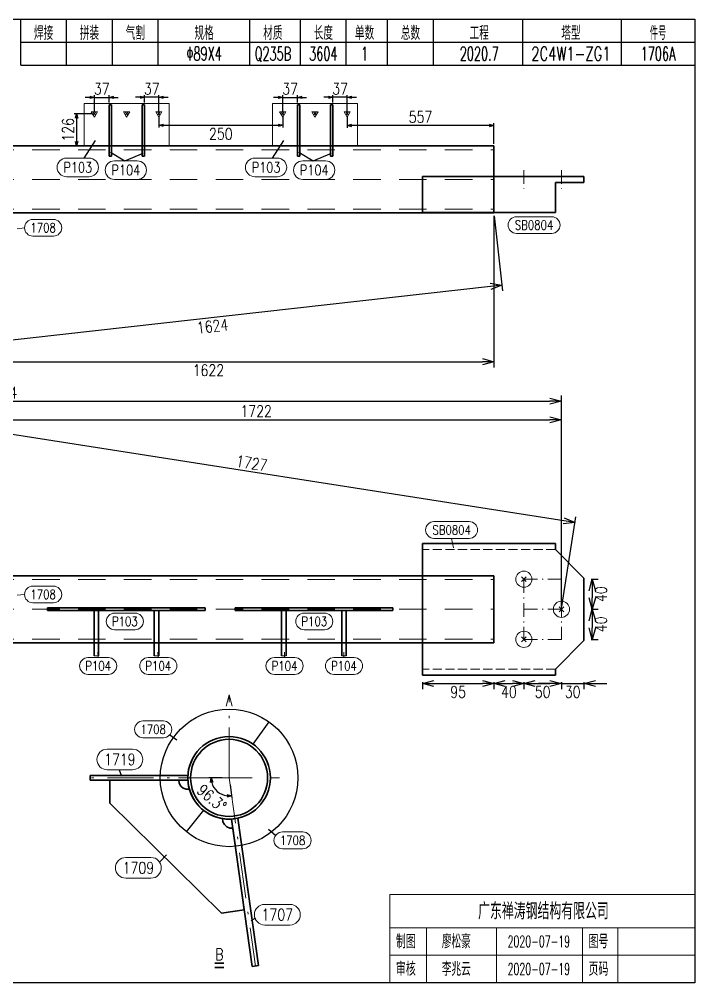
# Model space of a CAD drawing. Extents: x 154981 to 165753, y -86801 to -82885.
# Drawn here: x 158441.8 to 158589.1, y -83946.7 to -83736.7 of the extents above; entities that cross this region are included whole.
import ezdxf
from ezdxf.enums import TextEntityAlignment as Align

# ---------------------------------------------------------------- set-up
doc = ezdxf.new("R2010")
doc.units = 0
doc.header["$MEASUREMENT"] = 0
for name, pattern in [('一点画线', [5.2, 3, -1, 0.2, -1]), ('虚线', [2.75, 2, -0.75]), ('长一点画线', [16.5, 10, -3, 0.5, -3]), ('长虚线', [10, 6, -4])]:
    doc.linetypes.add(name, pattern=pattern)
doc.layers.get('0').update_dxf_attribs({"linetype": 'CONTINUOUS', "lineweight": 25})
doc.layers.get('Defpoints').update_dxf_attribs({"linetype": 'CONTINUOUS'})
for name, color, linetype, lineweight in [('1', 7, 'CONTINUOUS', 25), ('4', 7, 'CONTINUOUS', 25), ('5', 7, 'CONTINUOUS', 25)]:
    doc.layers.add(name, color=color, linetype=linetype, lineweight=lineweight)
doc.styles.add('DimFont', font='simplex.shx', dxfattribs={"width": 0.8, "bigfont": 'gbhzfs.shx'})
doc.styles.get("Standard").update_dxf_attribs({"font": 'simplex.shx', "width": 0.7, "height": 3, "bigfont": 'gbhzfs.shx'})
doc.dimstyles.new('DHDxfDimStyleOpen30', dxfattribs={"dimtxt": 2.5, "dimasz": 2.5, "dimexe": 1.25, "dimexo": 0.625, "dimtad": 2, "dimtxsty": 'DimFont', "dimblk": 'OPEN30', "dimblk1": 'OPEN30', "dimblk2": 'OPEN30', "dimcen": 2.5, "dimadec": 0, "dimazin": 0, "dimtfac": 1, "dimtmove": 0, "dimatfit": 3, "dimfxl": 0, "dimarcsym": 0})

# ---------------------------------------------------------------- blocks, each defined once
blk = doc.blocks.new('_OPEN30')
at = {"color": 0, "linetype": 'ByBlock', "lineweight": -2}
for p, q in [((-1, 0.268), (0, 0)), ((0, 0), (-1, -0.268)), ((0, 0), (-1, 0))]:
    blk.add_line(p, q, dxfattribs=at)
blk = doc.blocks.new('*D373')
at = {"layer": '5', "color": 3, "linetype": 'Continuous', "lineweight": -2}
for p, q in [((158545.3, -83779.49), (158545.3, -83812.55)), ((158428.55, -83792.6), (158428.55, -83812.55)), ((158431.05, -83811.3), (158542.8, -83811.3))]:
    blk.add_line(p, q, dxfattribs=at)
at = {"layer": 'Defpoints', "color": 0, "linetype": 'Continuous'}
for p in [(158545.3, -83778.87), (158428.55, -83791.97), (158545.3, -83811.3)]:
    blk.add_point(p, dxfattribs=at)
at = {"layer": '5', "color": 3, "linetype": 'Continuous', "lineweight": -2, "xscale": 2.5, "yscale": 2.5, "zscale": 2.5, "rotation": 180}
blk.add_blockref('_OPEN30', (158428.55, -83811.3), dxfattribs=at)
at = {"layer": '5', "color": 3, "linetype": 'Continuous', "lineweight": -2, "xscale": 2.5, "yscale": 2.5, "zscale": 2.5}
blk.add_blockref('_OPEN30', (158545.3, -83811.3), dxfattribs=at)
at = {"layer": '5', "color": 6, "linetype": 'Continuous', "lineweight": 18, "insert": (158483.06, -83813.17), "char_height": 2.5, "attachment_point": 5, "line_spacing_factor": 0.6, "style": 'DimFont'}
blk.add_mtext('1622', dxfattribs=at)
blk = doc.blocks.new('*D376')
at = {"layer": '5', "color": 3, "linetype": 'Continuous', "lineweight": -2}
for p, q in [((158319.9, -83864.64), (158319.9, -83818.66)), ((158560.05, -83864.64), (158560.05, -83818.66)), ((158322.4, -83819.91), (158557.55, -83819.91))]:
    blk.add_line(p, q, dxfattribs=at)
at = {"layer": 'Defpoints', "color": 0, "linetype": 'Continuous'}
for p in [(158560.05, -83819.91), (158319.9, -83865.27), (158560.05, -83865.27)]:
    blk.add_point(p, dxfattribs=at)
at = {"layer": '5', "color": 3, "linetype": 'Continuous', "lineweight": -2, "xscale": 2.5, "yscale": 2.5, "zscale": 2.5, "rotation": 180}
blk.add_blockref('_OPEN30', (158319.9, -83819.91), dxfattribs=at)
at = {"layer": '5', "color": 3, "linetype": 'Continuous', "lineweight": -2, "xscale": 2.5, "yscale": 2.5, "zscale": 2.5}
blk.add_blockref('_OPEN30', (158560.05, -83819.91), dxfattribs=at)
at = {"layer": '5', "color": 6, "linetype": 'Continuous', "lineweight": 18, "insert": (158437.97, -83818.04), "char_height": 2.5, "attachment_point": 5, "line_spacing_factor": 0.6, "style": 'DimFont'}
blk.add_mtext('3784', dxfattribs=at)
blk = doc.blocks.new('*D379')
at = {"layer": '5', "color": 3, "linetype": 'Continuous', "lineweight": -2}
for p, q in [((158545.37, -83779.49), (158547.21, -83795.85)), ((158428.61, -83792.59), (158430.45, -83808.95)), ((158544.58, -83794.89), (158432.8, -83807.43))]:
    blk.add_line(p, q, dxfattribs=at)
at = {"layer": 'Defpoints', "color": 0, "linetype": 'Continuous'}
for p in [(158545.3, -83778.87), (158428.55, -83791.97), (158430.31, -83807.71)]:
    blk.add_point(p, dxfattribs=at)
at = {"layer": '5', "color": 3, "linetype": 'Continuous', "lineweight": -2, "xscale": 2.5, "yscale": 2.5, "zscale": 2.5}
for p, rotation in [((158547.07, -83794.61), 6.402199934181025), ((158430.31, -83807.71), 186.4021999341811)]:
    blk.add_blockref('_OPEN30', p, dxfattribs=dict(at, rotation=rotation))
at = {"layer": '5', "color": 6, "linetype": 'Continuous', "lineweight": 18, "insert": (158483.96, -83803.58), "char_height": 2.5, "attachment_point": 5, "rotation": 6.4022, "line_spacing_factor": 0.6, "style": 'DimFont'}
blk.add_mtext('1624', dxfattribs=at)
blk = doc.blocks.new('*D383')
at = {"layer": '5', "color": 3, "linetype": 'Continuous', "lineweight": -2}
for p, q in [((158426.89, -83843.79), (158426.89, -83822.71)), ((158560.05, -83864.64), (158560.05, -83822.71)), ((158429.39, -83823.96), (158557.55, -83823.96))]:
    blk.add_line(p, q, dxfattribs=at)
at = {"layer": 'Defpoints', "color": 0, "linetype": 'Continuous'}
for p in [(158560.05, -83823.96), (158426.89, -83844.42), (158560.05, -83865.27)]:
    blk.add_point(p, dxfattribs=at)
at = {"layer": '5', "color": 3, "linetype": 'Continuous', "lineweight": -2, "xscale": 2.5, "yscale": 2.5, "zscale": 2.5, "rotation": 180}
blk.add_blockref('_OPEN30', (158426.89, -83823.96), dxfattribs=at)
at = {"layer": '5', "color": 3, "linetype": 'Continuous', "lineweight": -2, "xscale": 2.5, "yscale": 2.5, "zscale": 2.5}
blk.add_blockref('_OPEN30', (158560.05, -83823.96), dxfattribs=at)
at = {"layer": '5', "color": 6, "linetype": 'Continuous', "lineweight": 18, "insert": (158493.47, -83822.08), "char_height": 2.5, "attachment_point": 5, "line_spacing_factor": 0.6, "style": 'DimFont'}
blk.add_mtext('1722', dxfattribs=at)
blk = doc.blocks.new('*D388')
at = {"layer": '5', "color": 3, "linetype": 'Continuous', "lineweight": -2}
for p, q in [((158426.99, -83843.8), (158430.04, -83824.28)), ((158560.54, -83845.98), (158432.32, -83825.9)), ((158560.14, -83864.65), (158563.2, -83845.13))]:
    blk.add_line(p, q, dxfattribs=at)
at = {"layer": 'Defpoints', "color": 0, "linetype": 'Continuous'}
for p in [(158429.85, -83825.52), (158426.89, -83844.42), (158560.05, -83865.27)]:
    blk.add_point(p, dxfattribs=at)
at = {"layer": '5', "color": 3, "linetype": 'Continuous', "lineweight": -2, "xscale": 2.5, "yscale": 2.5, "zscale": 2.5}
for p, rotation in [((158429.85, -83825.52), 171.1003112981904), ((158563.01, -83846.37), 351.1003112981903)]:
    blk.add_blockref('_OPEN30', p, dxfattribs=dict(at, rotation=rotation))
at = {"layer": '5', "color": 6, "linetype": 'Continuous', "lineweight": 18, "insert": (158492.5, -83833.43), "char_height": 2.5, "attachment_point": 5, "rotation": 351.1003, "line_spacing_factor": 0.6, "style": 'DimFont'}
blk.add_mtext('1727', dxfattribs=at)
blk = doc.blocks.new('板孔21.5')
at = {"layer": '5', "color": 7, "linetype": 'Continuous', "lineweight": 13}
for p, q in [((-0.3, -0.3), (0.3, 0.3)), ((0.3, -0.3), (-0.3, 0.3))]:
    blk.add_line(p, q, dxfattribs=at)
blk.add_circle((0, 0), 1, dxfattribs=at)
blk = doc.blocks.new('*D390')
at = {"layer": '5', "color": 3, "linetype": 'Continuous', "lineweight": -2}
for p, q in [((158566.5, -83865.27), (158568.03, -83865.27)), ((158566.78, -83867.77), (158566.78, -83869.32)), ((158566.5, -83871.82), (158568.03, -83871.82))]:
    blk.add_line(p, q, dxfattribs=at)
at = {"layer": 'Defpoints', "color": 0, "linetype": 'Continuous'}
for p in [(158565.87, -83865.27), (158565.87, -83871.82), (158566.78, -83871.82)]:
    blk.add_point(p, dxfattribs=at)
at = {"layer": '5', "color": 3, "linetype": 'Continuous', "lineweight": -2, "xscale": 2.5, "yscale": 2.5, "zscale": 2.5}
for p, rotation in [((158566.78, -83865.27), 90), ((158566.78, -83871.82), 270)]:
    blk.add_blockref('_OPEN30', p, dxfattribs=dict(at, rotation=rotation))
at = {"layer": '5', "color": 6, "linetype": 'Continuous', "lineweight": 18, "insert": (158568.66, -83868.55), "char_height": 2.5, "attachment_point": 5, "rotation": 90, "line_spacing_factor": 0.6, "style": 'DimFont'}
blk.add_mtext('40', dxfattribs=at)
blk = doc.blocks.new('*D391')
at = {"layer": '5', "color": 3, "linetype": 'Continuous', "lineweight": -2}
for p, q in [((158566.5, -83858.72), (158568.03, -83858.72)), ((158566.78, -83861.22), (158566.78, -83862.77)), ((158566.5, -83865.27), (158568.03, -83865.27))]:
    blk.add_line(p, q, dxfattribs=at)
at = {"layer": 'Defpoints', "color": 0, "linetype": 'Continuous'}
for p in [(158565.87, -83858.72), (158565.87, -83865.27), (158566.78, -83865.27)]:
    blk.add_point(p, dxfattribs=at)
at = {"layer": '5', "color": 3, "linetype": 'Continuous', "lineweight": -2, "xscale": 2.5, "yscale": 2.5, "zscale": 2.5}
for p, rotation in [((158566.78, -83858.72), 90), ((158566.78, -83865.27), 270)]:
    blk.add_blockref('_OPEN30', p, dxfattribs=dict(at, rotation=rotation))
at = {"layer": '5', "color": 6, "linetype": 'Continuous', "lineweight": 18, "insert": (158568.66, -83861.99), "char_height": 2.5, "attachment_point": 5, "rotation": 90, "line_spacing_factor": 0.6, "style": 'DimFont'}
blk.add_mtext('40', dxfattribs=at)
blk = doc.blocks.new('*D392')
at = {"layer": '5', "color": 3, "linetype": 'Continuous', "lineweight": -2}
for p, q in [((158557.55, -83881.43), (158555.05, -83881.43)), ((158560.05, -83881.14), (158560.05, -83882.68)), ((158560.05, -83881.43), (158564.96, -83881.43)), ((158564.96, -83881.14), (158564.96, -83882.68)), ((158567.46, -83881.43), (158569.96, -83881.43))]:
    blk.add_line(p, q, dxfattribs=at)
at = {"layer": 'Defpoints', "color": 0, "linetype": 'Continuous'}
for p in [(158560.05, -83880.51), (158564.96, -83880.51), (158564.96, -83881.43)]:
    blk.add_point(p, dxfattribs=at)
at = {"layer": '5', "color": 3, "linetype": 'Continuous', "lineweight": -2, "xscale": 2.5, "yscale": 2.5, "zscale": 2.5}
blk.add_blockref('_OPEN30', (158560.05, -83881.43), dxfattribs=at)
at = {"layer": '5', "color": 3, "linetype": 'Continuous', "lineweight": -2, "xscale": 2.5, "yscale": 2.5, "zscale": 2.5, "rotation": 180}
blk.add_blockref('_OPEN30', (158564.96, -83881.43), dxfattribs=at)
at = {"layer": '5', "color": 6, "linetype": 'Continuous', "lineweight": 18, "insert": (158562.5, -83883.3), "char_height": 2.5, "attachment_point": 5, "line_spacing_factor": 0.6, "style": 'DimFont'}
blk.add_mtext('30', dxfattribs=at)
blk = doc.blocks.new('*D393')
at = {"layer": '5', "color": 3, "linetype": 'Continuous', "lineweight": -2}
for p, q in [((158551.85, -83881.14), (158551.85, -83882.68)), ((158554.35, -83881.43), (158557.55, -83881.43)), ((158560.05, -83881.14), (158560.05, -83882.68))]:
    blk.add_line(p, q, dxfattribs=at)
at = {"layer": 'Defpoints', "color": 0, "linetype": 'Continuous'}
for p in [(158551.85, -83880.51), (158560.05, -83880.51), (158560.05, -83881.43)]:
    blk.add_point(p, dxfattribs=at)
at = {"layer": '5', "color": 3, "linetype": 'Continuous', "lineweight": -2, "xscale": 2.5, "yscale": 2.5, "zscale": 2.5, "rotation": 180}
blk.add_blockref('_OPEN30', (158551.85, -83881.43), dxfattribs=at)
at = {"layer": '5', "color": 3, "linetype": 'Continuous', "lineweight": -2, "xscale": 2.5, "yscale": 2.5, "zscale": 2.5}
blk.add_blockref('_OPEN30', (158560.05, -83881.43), dxfattribs=at)
at = {"layer": '5', "color": 6, "linetype": 'Continuous', "lineweight": 18, "insert": (158555.95, -83883.3), "char_height": 2.5, "attachment_point": 5, "line_spacing_factor": 0.6, "style": 'DimFont'}
blk.add_mtext('50', dxfattribs=at)
blk = doc.blocks.new('*D394')
at = {"layer": '5', "color": 3, "linetype": 'Continuous', "lineweight": -2}
for p, q in [((158545.3, -83881.14), (158545.3, -83882.68)), ((158547.8, -83881.43), (158549.35, -83881.43)), ((158551.85, -83881.14), (158551.85, -83882.68))]:
    blk.add_line(p, q, dxfattribs=at)
at = {"layer": 'Defpoints', "color": 0, "linetype": 'Continuous'}
for p in [(158545.3, -83880.51), (158551.85, -83880.51), (158551.85, -83881.43)]:
    blk.add_point(p, dxfattribs=at)
at = {"layer": '5', "color": 3, "linetype": 'Continuous', "lineweight": -2, "xscale": 2.5, "yscale": 2.5, "zscale": 2.5, "rotation": 180}
blk.add_blockref('_OPEN30', (158545.3, -83881.43), dxfattribs=at)
at = {"layer": '5', "color": 3, "linetype": 'Continuous', "lineweight": -2, "xscale": 2.5, "yscale": 2.5, "zscale": 2.5}
blk.add_blockref('_OPEN30', (158551.85, -83881.43), dxfattribs=at)
at = {"layer": '5', "color": 6, "linetype": 'Continuous', "lineweight": 18, "insert": (158548.58, -83883.3), "char_height": 2.5, "attachment_point": 5, "line_spacing_factor": 0.6, "style": 'DimFont'}
blk.add_mtext('40', dxfattribs=at)
blk = doc.blocks.new('*D395')
at = {"layer": '5', "color": 3, "linetype": 'Continuous', "lineweight": -2}
for p, q in [((158529.74, -83881.14), (158529.74, -83882.68)), ((158532.24, -83881.43), (158542.8, -83881.43)), ((158545.3, -83881.14), (158545.3, -83882.68))]:
    blk.add_line(p, q, dxfattribs=at)
at = {"layer": 'Defpoints', "color": 0, "linetype": 'Continuous'}
for p in [(158529.74, -83880.51), (158545.3, -83880.51), (158545.3, -83881.43)]:
    blk.add_point(p, dxfattribs=at)
at = {"layer": '5', "color": 3, "linetype": 'Continuous', "lineweight": -2, "xscale": 2.5, "yscale": 2.5, "zscale": 2.5, "rotation": 180}
blk.add_blockref('_OPEN30', (158529.74, -83881.43), dxfattribs=at)
at = {"layer": '5', "color": 3, "linetype": 'Continuous', "lineweight": -2, "xscale": 2.5, "yscale": 2.5, "zscale": 2.5}
blk.add_blockref('_OPEN30', (158545.3, -83881.43), dxfattribs=at)
at = {"layer": '5', "color": 6, "linetype": 'Continuous', "lineweight": 18, "insert": (158537.52, -83883.3), "char_height": 2.5, "attachment_point": 5, "line_spacing_factor": 0.6, "style": 'DimFont'}
blk.add_mtext('95', dxfattribs=at)
blk = doc.blocks.new('*D701')
at = {"layer": '5', "color": 3, "linetype": 'Continuous', "lineweight": -2}
for p, q in [((158472.27, -83757.75), (158472.27, -83760.27)), ((158499.26, -83757.75), (158499.26, -83760.27)), ((158473.27, -83759.77), (158498.26, -83759.77))]:
    blk.add_line(p, q, dxfattribs=at)
at = {"layer": 'Defpoints', "color": 0, "linetype": 'Continuous'}
for p in [(158472.27, -83757.25), (158499.26, -83757.25), (158499.26, -83759.77)]:
    blk.add_point(p, dxfattribs=at)
at = {"layer": '5', "color": 3, "linetype": 'Continuous', "lineweight": -2, "rotation": 180}
blk.add_blockref('_OPEN30', (158472.27, -83759.77), dxfattribs=at)
at = {"layer": '5', "color": 3, "linetype": 'Continuous', "lineweight": -2}
blk.add_blockref('_OPEN30', (158499.26, -83759.77), dxfattribs=at)
at = {"layer": '5', "color": 6, "linetype": 'Continuous', "lineweight": 18, "insert": (158485.76, -83761.65), "char_height": 2.5, "attachment_point": 5, "style": 'DimFont'}
blk.add_mtext('250', dxfattribs=at)
blk = doc.blocks.new('板孔17.5')
at = {"layer": '5', "color": 7, "linetype": 'Continuous', "lineweight": 13}
for p, q in [((0, 1), (-0.866, -0.5)), ((-0.3, -0.3), (0.3, 0.3)), ((0.3, -0.3), (-0.3, 0.3)), ((0.866, -0.5), (0, 1)), ((-0.866, -0.5), (0.866, -0.5))]:
    blk.add_line(p, q, dxfattribs=at)
at = {"layer": '5', "color": 7, "linetype": 'Continuous', "lineweight": 0}
blk.add_circle((0, 0), 0.1, dxfattribs=at)
blk = doc.blocks.new('*D699')
at = {"layer": '5', "color": 3, "linetype": 'Continuous', "lineweight": -2}
for p, q in [((158498.26, -83753.7), (158497.26, -83753.7)), ((158499.26, -83756.75), (158499.26, -83753.2)), ((158499.26, -83753.7), (158502.48, -83753.7)), ((158502.48, -83754.83), (158502.48, -83753.2)), ((158503.48, -83753.7), (158504.48, -83753.7))]:
    blk.add_line(p, q, dxfattribs=at)
at = {"layer": 'Defpoints', "color": 0, "linetype": 'Continuous'}
for p in [(158502.48, -83753.7), (158502.48, -83755.33), (158499.26, -83757.25)]:
    blk.add_point(p, dxfattribs=at)
at = {"layer": '5', "color": 3, "linetype": 'Continuous', "lineweight": -2}
blk.add_blockref('_OPEN30', (158499.26, -83753.7), dxfattribs=at)
at = {"layer": '5', "color": 3, "linetype": 'Continuous', "lineweight": -2, "rotation": 180}
blk.add_blockref('_OPEN30', (158502.48, -83753.7), dxfattribs=at)
at = {"layer": '5', "color": 6, "linetype": 'Continuous', "lineweight": 18, "insert": (158500.87, -83751.82), "char_height": 2.5, "attachment_point": 5, "style": 'DimFont'}
blk.add_mtext('37', dxfattribs=at)
blk = doc.blocks.new('*D698')
at = {"layer": '5', "color": 3, "linetype": 'Continuous', "lineweight": -2}
for p, q in [((158509.22, -83753.68), (158508.22, -83753.68)), ((158510.22, -83754.83), (158510.22, -83753.18)), ((158513.34, -83753.68), (158510.22, -83753.68)), ((158513.34, -83756.75), (158513.34, -83753.18)), ((158514.34, -83753.68), (158515.34, -83753.68))]:
    blk.add_line(p, q, dxfattribs=at)
at = {"layer": 'Defpoints', "color": 0, "linetype": 'Continuous'}
for p in [(158510.22, -83753.68), (158510.22, -83755.33), (158513.34, -83757.25)]:
    blk.add_point(p, dxfattribs=at)
at = {"layer": '5', "color": 3, "linetype": 'Continuous', "lineweight": -2}
blk.add_blockref('_OPEN30', (158510.22, -83753.68), dxfattribs=at)
at = {"layer": '5', "color": 3, "linetype": 'Continuous', "lineweight": -2, "rotation": 180}
blk.add_blockref('_OPEN30', (158513.34, -83753.68), dxfattribs=at)
at = {"layer": '5', "color": 6, "linetype": 'Continuous', "lineweight": 18, "insert": (158511.78, -83751.81), "char_height": 2.5, "attachment_point": 5, "style": 'DimFont'}
blk.add_mtext('37', dxfattribs=at)
blk = doc.blocks.new('*D697')
at = {"layer": '5', "color": 3, "linetype": 'Continuous', "lineweight": -2}
for p, q in [((158468.15, -83753.68), (158467.15, -83753.68)), ((158469.15, -83754.83), (158469.15, -83753.18)), ((158472.27, -83753.68), (158469.15, -83753.68)), ((158472.27, -83756.75), (158472.27, -83753.18)), ((158473.27, -83753.68), (158474.27, -83753.68))]:
    blk.add_line(p, q, dxfattribs=at)
at = {"layer": 'Defpoints', "color": 0, "linetype": 'Continuous'}
for p in [(158469.15, -83753.68), (158469.15, -83755.33), (158472.27, -83757.25)]:
    blk.add_point(p, dxfattribs=at)
at = {"layer": '5', "color": 3, "linetype": 'Continuous', "lineweight": -2}
blk.add_blockref('_OPEN30', (158469.15, -83753.68), dxfattribs=at)
at = {"layer": '5', "color": 3, "linetype": 'Continuous', "lineweight": -2, "rotation": 180}
blk.add_blockref('_OPEN30', (158472.27, -83753.68), dxfattribs=at)
at = {"layer": '5', "color": 6, "linetype": 'Continuous', "lineweight": 18, "insert": (158470.71, -83751.81), "char_height": 2.5, "attachment_point": 5, "style": 'DimFont'}
blk.add_mtext('37', dxfattribs=at)
blk = doc.blocks.new('*D696')
at = {"layer": '5', "color": 3, "linetype": 'Continuous', "lineweight": -2}
for p, q in [((158457.19, -83753.7), (158456.19, -83753.7)), ((158458.19, -83756.75), (158458.19, -83753.2)), ((158458.19, -83753.7), (158461.41, -83753.7)), ((158461.41, -83754.83), (158461.41, -83753.2)), ((158462.41, -83753.7), (158463.41, -83753.7))]:
    blk.add_line(p, q, dxfattribs=at)
at = {"layer": 'Defpoints', "color": 0, "linetype": 'Continuous'}
for p in [(158461.41, -83753.7), (158461.41, -83755.33), (158458.19, -83757.25)]:
    blk.add_point(p, dxfattribs=at)
at = {"layer": '5', "color": 3, "linetype": 'Continuous', "lineweight": -2}
blk.add_blockref('_OPEN30', (158458.19, -83753.7), dxfattribs=at)
at = {"layer": '5', "color": 3, "linetype": 'Continuous', "lineweight": -2, "rotation": 180}
blk.add_blockref('_OPEN30', (158461.41, -83753.7), dxfattribs=at)
at = {"layer": '5', "color": 6, "linetype": 'Continuous', "lineweight": 18, "insert": (158459.8, -83751.82), "char_height": 2.5, "attachment_point": 5, "style": 'DimFont'}
blk.add_mtext('37', dxfattribs=at)
blk = doc.blocks.new('*D700')
at = {"layer": '5', "color": 3, "linetype": 'Continuous', "lineweight": -2}
for p, q in [((158513.34, -83757.75), (158513.34, -83760.33)), ((158544.3, -83759.83), (158514.34, -83759.83)), ((158545.3, -83763.79), (158545.3, -83759.33))]:
    blk.add_line(p, q, dxfattribs=at)
at = {"layer": 'Defpoints', "color": 0, "linetype": 'Continuous'}
for p in [(158513.34, -83757.25), (158513.34, -83759.83), (158545.3, -83764.29)]:
    blk.add_point(p, dxfattribs=at)
at = {"layer": '5', "color": 3, "linetype": 'Continuous', "lineweight": -2, "rotation": 180}
blk.add_blockref('_OPEN30', (158513.34, -83759.83), dxfattribs=at)
at = {"layer": '5', "color": 3, "linetype": 'Continuous', "lineweight": -2}
blk.add_blockref('_OPEN30', (158545.3, -83759.83), dxfattribs=at)
at = {"layer": '5', "color": 6, "linetype": 'Continuous', "lineweight": 18, "insert": (158529.32, -83757.95), "char_height": 2.5, "attachment_point": 5, "style": 'DimFont'}
blk.add_mtext('557', dxfattribs=at)
blk = doc.blocks.new('*D702')
at = {"layer": '5', "color": 3, "linetype": 'Continuous', "lineweight": -2}
for p, q in [((158457.69, -83757.25), (158453.81, -83757.25)), ((158454.31, -83758.25), (158454.31, -83763.29)), ((158455.49, -83764.29), (158453.81, -83764.29))]:
    blk.add_line(p, q, dxfattribs=at)
at = {"layer": 'Defpoints', "color": 0, "linetype": 'Continuous'}
for p in [(158458.19, -83757.25), (158454.31, -83764.29), (158455.99, -83764.29)]:
    blk.add_point(p, dxfattribs=at)
at = {"layer": '5', "color": 3, "linetype": 'Continuous', "lineweight": -2}
for p, rotation in [((158454.31, -83757.25), 90), ((158454.31, -83764.29), 270)]:
    blk.add_blockref('_OPEN30', p, dxfattribs=dict(at, rotation=rotation))
at = {"layer": '5', "color": 6, "linetype": 'Continuous', "lineweight": 18, "insert": (158452.43, -83760.77), "char_height": 2.5, "attachment_point": 5, "rotation": 90, "style": 'DimFont'}
blk.add_mtext('126', dxfattribs=at)
blk = doc.blocks.new('*D703')
at = {"layer": '5', "color": 3, "linetype": 'Continuous', "lineweight": -2}
for p, q in [((158486.07, -83902.01), (158483.13, -83902.01)), ((158487.77, -83903.5), (158488.18, -83906.4))]:
    blk.add_line(p, q, dxfattribs=at)
blk.add_arc((158487.57, -83902.01), 3.93, 194.6125, 263.3571, dxfattribs=at)
at = {"layer": 'Defpoints', "color": 0, "linetype": 'Continuous'}
for p in [(158486.57, -83902.01), (158487.57, -83902.01), (158487.7, -83903), (158484.26, -83904.13)]:
    blk.add_point(p, dxfattribs=at)
at = {"layer": '5', "color": 3, "linetype": 'Continuous', "lineweight": -2}
for p, rotation in [((158483.63, -83902.01), 97.30625291090986), ((158488.11, -83905.91), 0.6633574825500689)]:
    blk.add_blockref('_OPEN30', p, dxfattribs=dict(at, rotation=rotation))
at = {"layer": '5', "color": 6, "linetype": 'Continuous', "lineweight": 18, "insert": (158483.79, -83906.42), "char_height": 2.5, "attachment_point": 5, "rotation": 319.4448, "style": 'DimFont'}
blk.add_mtext('96.3%%d', dxfattribs=at)
blk = doc.blocks.new('CTDHK')
at = {"color": 0, "linetype": 'Continuous'}
for p, q in [((0, 210), (297, 210)), ((297, 210), (297, 0)), ((297, 0), (0, 0))]:
    blk.add_line(p, q, dxfattribs=at)

msp = doc.modelspace()

# ---------------------------------------------------------------- linework, layer by layer
at = {"color": 3, "linetype": 'Continuous'}
for p, q in [((158458.3934, -83763.06703), (158455.88168, -83766.94152)), ((158499.46494, -83763.06703), (158496.95323, -83766.94152)), ((158461.73558, -83765.65435), (158464.83978, -83767.52012)), ((158464.83978, -83767.52012), (158468.83404, -83765.8279)), ((158502.80712, -83765.65435), (158505.91132, -83767.52012)), ((158505.91132, -83767.52012), (158509.90558, -83765.8279)), ((158492.80431, -83894.69457), (158496.29637, -83889.81548)), ((158474.63236, -83892.62299), (158476.13999, -83893.7269)), ((158463.60289, -83900.27189), (158464.11562, -83901.61701)), ((158481.96743, -83909.05973), (158478.23491, -83913.75742)), ((158496.13301, -83913.17267), (158497.72443, -83914.54823))]:
    msp.add_line(p, q, dxfattribs=at)
msp.add_circle((158487.56621, -83902.01319), 15, dxfattribs=at)
at = {"layer": '1', "color": 7, "linetype": 'Continuous', "lineweight": 18}
for p, q in [((158455.9851, -83755.04915), (158455.9851, -83764.28915)), ((158474.4651, -83755.04915), (158455.9851, -83755.04915)), ((158474.4651, -83764.28915), (158474.4651, -83755.04915)), ((158515.53665, -83755.04915), (158497.05665, -83755.04915)), ((158497.05665, -83755.04915), (158497.05665, -83764.28915)), ((158515.53665, -83764.28915), (158515.53665, -83755.04915)), ((158455.9851, -83764.28915), (158474.4651, -83764.28915)), ((158497.05665, -83764.28915), (158515.53665, -83764.28915))]:
    msp.add_line(p, q, dxfattribs=at)
at = {"layer": '4', "color": 1, "linetype": 'Continuous', "lineweight": 25}
for p, q in [((158442.11666, -83746.66733), (158442.11666, -83736.66733)), ((158452.11666, -83746.66733), (158452.11666, -83736.66733)), ((158462.11666, -83746.66733), (158462.11666, -83736.66733)), ((158472.11666, -83746.66733), (158472.11666, -83736.66733)), ((158492.11666, -83746.66733), (158492.11666, -83736.66733)), ((158503.11666, -83746.66733), (158503.11666, -83736.66733)), ((158513.11666, -83746.66733), (158513.11666, -83736.66733)), ((158522.11666, -83746.66733), (158522.11666, -83736.66733)), ((158532.11666, -83746.66733), (158532.11666, -83736.66733)), ((158551.61666, -83746.66733), (158551.61666, -83736.66733)), ((158573.11666, -83746.66733), (158573.11666, -83736.66733)), ((158442.11666, -83741.66733), (158589.11666, -83741.66733)), ((158442.11666, -83746.66733), (158589.11666, -83746.66733))]:
    msp.add_line(p, q, dxfattribs=at)
at = {"layer": '4', "color": 1, "linetype": 'Continuous', "lineweight": 18}
for p, q in [((158522.61666, -83927.46733), (158589.11666, -83927.46733)), ((158522.61666, -83946.66733), (158522.61666, -83927.46733)), ((158522.61666, -83934.66733), (158589.11666, -83934.66733)), ((158530.61666, -83946.66733), (158530.61666, -83934.66733)), ((158545.91666, -83946.66733), (158545.91666, -83934.66733)), ((158564.61666, -83946.66733), (158564.61666, -83934.66733)), ((158572.31666, -83946.66733), (158572.31666, -83934.66733)), ((158522.61666, -83940.66733), (158589.11666, -83940.66733))]:
    msp.add_line(p, q, dxfattribs=at)
msp.add_lwpolyline([(158292.11666, -83736.66733), (158292.11666, -83946.66733), (158589.11666, -83946.66733), (158589.11666, -83736.66733)], close=True, dxfattribs=at)
at = {"layer": '5', "color": 7, "linetype": 'Continuous', "lineweight": 35}
for p, q in [((158461.40906, -83755.3274), (158461.94906, -83755.3274)), ((158461.40906, -83766.47056), (158461.40906, -83755.3274)), ((158461.94906, -83755.3274), (158461.94906, -83766.47056)), ((158468.60906, -83755.3274), (158469.14906, -83755.3274)), ((158468.60906, -83766.47056), (158468.60906, -83755.3274)), ((158469.14906, -83755.3274), (158469.14906, -83766.47056)), ((158502.4806, -83766.47056), (158502.4806, -83755.3274)), ((158502.4806, -83755.3274), (158503.0206, -83755.3274)), ((158503.0206, -83755.3274), (158503.0206, -83766.47056)), ((158509.6806, -83766.47056), (158509.6806, -83755.3274)), ((158509.6806, -83755.3274), (158510.2206, -83755.3274)), ((158510.2206, -83755.3274), (158510.2206, -83766.47056)), ((158545.30171, -83764.28915), (158334.63969, -83764.28915)), ((158545.30171, -83778.86915), (158545.30171, -83764.28915)), ((158461.94906, -83766.47056), (158461.40906, -83766.47056)), ((158469.14906, -83766.47056), (158468.60906, -83766.47056)), ((158503.0206, -83766.47056), (158502.4806, -83766.47056)), ((158510.2206, -83766.47056), (158509.6806, -83766.47056)), ((158529.73879, -83770.92387), (158564.96014, -83770.92387)), ((158529.73879, -83778.78724), (158529.73879, -83770.92387)), ((158564.96014, -83770.92387), (158564.96014, -83772.23443)), ((158558.73497, -83772.23443), (158558.73497, -83778.78724)), ((158564.96014, -83772.23443), (158558.73497, -83772.23443)), ((158334.63969, -83778.86915), (158545.30171, -83778.86915)), ((158558.73497, -83778.78724), (158529.73879, -83778.78724)), ((158529.73879, -83850.93449), (158558.73497, -83850.93449)), ((158529.73879, -83879.60303), (158529.73879, -83850.93449)), ((158558.73497, -83850.93449), (158558.73497, -83852.24505)), ((158558.73497, -83852.24505), (158564.96014, -83858.47022)), ((158334.63969, -83857.97876), (158545.30171, -83857.97876)), ((158545.30171, -83857.97876), (158545.30171, -83872.55876)), ((158564.96014, -83858.47022), (158564.96014, -83872.0673)), ((158447.9743, -83864.98478), (158447.9743, -83865.55274)), ((158482.37654, -83864.98478), (158447.9743, -83864.98478)), ((158447.9743, -83865.55274), (158482.37654, -83865.55274)), ((158459.11407, -83865.55274), (158458.13115, -83865.55274)), ((158458.13115, -83865.55274), (158458.13115, -83875.43821)), ((158459.11407, -83875.43821), (158459.11407, -83865.55274)), ((158472.21969, -83865.55274), (158471.23677, -83865.55274)), ((158471.23677, -83865.55274), (158471.23677, -83875.43821)), ((158472.21969, -83875.43821), (158472.21969, -83865.55274)), ((158482.37654, -83865.55274), (158482.37654, -83864.98478)), ((158488.85654, -83864.98478), (158488.85654, -83865.55274)), ((158523.25879, -83864.98478), (158488.85654, -83864.98478)), ((158488.85654, -83865.55274), (158523.25879, -83865.55274)), ((158499.99632, -83865.55274), (158499.0134, -83865.55274)), ((158499.0134, -83865.55274), (158499.0134, -83875.43821)), ((158499.99632, -83875.43821), (158499.99632, -83865.55274)), ((158513.10194, -83865.55274), (158512.11902, -83865.55274)), ((158512.11902, -83865.55274), (158512.11902, -83875.43821)), ((158513.10194, -83875.43821), (158513.10194, -83865.55274)), ((158523.25879, -83865.55274), (158523.25879, -83864.98478)), ((158545.30171, -83872.55876), (158334.63969, -83872.55876)), ((158564.96014, -83872.0673), (158558.73497, -83878.29247)), ((158558.73497, -83879.60303), (158529.73879, -83879.60303)), ((158558.73497, -83878.29247), (158558.73497, -83879.60303)), ((158479.40944, -83898.20963), (158478.94431, -83899.43197)), ((158478.66124, -83900.70881), (158478.56621, -83902.01319)), ((158478.94431, -83899.43197), (158478.66124, -83900.70881)), ((158457.26669, -83901.51319), (158457.26669, -83902.51319)), ((158478.56621, -83901.51319), (158457.26669, -83901.51319)), ((158457.26669, -83902.51319), (158478.56621, -83902.51319)), ((158461.58011, -83902.51319), (158476.58011, -83902.51319)), ((158461.58011, -83907.51319), (158461.58011, -83902.51319)), ((158476.58011, -83902.51319), (158476.69969, -83903.19437)), ((158476.69969, -83903.19437), (158477.04412, -83903.7941)), ((158478.56621, -83902.51319), (158478.56621, -83901.51319)), ((158478.56621, -83902.01319), (158478.66124, -83903.31758)), ((158478.66124, -83903.31758), (158478.94431, -83904.59442)), ((158477.04412, -83903.7941), (158477.57222, -83904.24066)), ((158477.57222, -83904.24066), (158478.22083, -83904.48066)), ((158478.22083, -83904.48066), (158478.91241, -83904.4854)), ((158478.91241, -83904.4854), (158479.24674, -83905.44633)), ((158478.94431, -83904.59442), (158479.40944, -83905.81676)), ((158479.24674, -83905.44633), (158479.68739, -83906.36339)), ((158485.93827, -83931.4964), (158461.58011, -83907.51319)), ((158479.68739, -83906.36339), (158480.22874, -83907.22486)), ((158480.22874, -83907.22486), (158480.86385, -83908.01972)), ((158493.90656, -83908.40068), (158494.75106, -83907.43334)), ((158480.86385, -83908.01972), (158481.58462, -83908.73782)), ((158481.58462, -83908.73782), (158482.38184, -83909.36998)), ((158482.14606, -83909.19804), (158483.22374, -83909.89628)), ((158482.38184, -83909.36998), (158483.24531, -83909.90812)), ((158491.85017, -83909.92823), (158492.93299, -83909.23799)), ((158492.93299, -83909.23799), (158493.90656, -83908.40068)), ((158483.22374, -83909.89628), (158484.38982, -83910.43404)), ((158483.24531, -83909.90812), (158484.164, -83910.34536)), ((158484.164, -83910.34536), (158485.12618, -83910.67612)), ((158484.38982, -83910.43404), (158485.62057, -83910.80037)), ((158485.12618, -83910.67612), (158486.11953, -83910.89616)), ((158485.62057, -83910.80037), (158486.89091, -83910.98782)), ((158486.11953, -83910.89616), (158486.20747, -83911.59099)), ((158486.20747, -83911.59099), (158486.52958, -83912.21289)), ((158486.89091, -83910.98782), (158488.17501, -83910.99258)), ((158488.1208, -83911.02332), (158489.50728, -83910.82922)), ((158492.61628, -83943.13384), (158488.1208, -83911.02332)), ((158488.17501, -83910.99258), (158489.44671, -83910.81454)), ((158489.44671, -83910.81454), (158490.68014, -83910.45733)), ((158489.50728, -83910.82922), (158494.00275, -83942.93973)), ((158490.68014, -83910.45733), (158491.85017, -83909.92823)), ((158486.52958, -83912.21289), (158487.04636, -83912.68561)), ((158487.04636, -83912.68561), (158487.69443, -83912.95117)), ((158487.69443, -83912.95117), (158488.39432, -83912.97701)), ((158488.39432, -83912.97701), (158490.88998, -83930.80316)), ((158490.88998, -83930.80316), (158485.93827, -83931.4964)), ((158494.00275, -83942.93973), (158492.61628, -83943.13384))]:
    msp.add_line(p, q, dxfattribs=at)
at = {"layer": '5', "color": 7, "linetype": '长虚线', "lineweight": 18}
for p, q in [((158334.63969, -83765.09915), (158545.30171, -83765.09915)), ((158334.63969, -83778.05915), (158545.30171, -83778.05915)), ((158334.63969, -83858.78876), (158545.30171, -83858.78876)), ((158334.63969, -83871.74876), (158545.30171, -83871.74876))]:
    msp.add_line(p, q, dxfattribs=at)
at = {"layer": '5', "color": 3, "linetype": 'Continuous', "lineweight": 18}
for p, q in [((158452.08927, -83766.9339), (158457.03927, -83766.9339)), ((158462.57651, -83767.52228), (158467.52651, -83767.52228)), ((158493.16082, -83766.9339), (158498.11082, -83766.9339)), ((158503.64805, -83767.52228), (158508.59805, -83767.52228)), ((158452.08927, -83770.9839), (158457.03927, -83770.9839)), ((158493.16082, -83770.9839), (158498.11082, -83770.9839)), ((158462.57651, -83771.57228), (158467.52651, -83771.57228)), ((158503.64805, -83771.57228), (158508.59805, -83771.57228)), ((158444.78377, -83780.28665), (158449.23877, -83780.28665)), ((158550.2268, -83779.69837), (158557.9218, -83779.69837)), ((158441.33211, -83782.31626), (158442.96127, -83782.10915)), ((158550.2268, -83783.34337), (158557.9218, -83783.34337)), ((158444.78377, -83783.93165), (158449.23877, -83783.93165)), ((158532.25339, -83846.16231), (158539.94839, -83846.16231)), ((158532.25339, -83849.80731), (158539.94839, -83849.80731)), ((158536.52576, -83851.90945), (158536.10089, -83849.80731)), ((158444.78377, -83860.20626), (158449.23877, -83860.20626)), ((158441.33211, -83862.16842), (158442.96127, -83862.02876)), ((158444.78377, -83863.85126), (158449.23877, -83863.85126)), ((158462.60377, -83866.08328), (158467.05877, -83866.08328)), ((158503.91377, -83866.08328), (158508.36877, -83866.08328)), ((158462.60377, -83869.72828), (158467.05877, -83869.72828)), ((158503.91377, -83869.72828), (158508.36877, -83869.72828)), ((158456.78815, -83875.80328), (158461.24315, -83875.80328)), ((158458.95144, -83874.63075), (158459.01565, -83875.80328)), ((158469.89377, -83875.80328), (158474.34877, -83875.80328)), ((158472.05706, -83874.63075), (158472.12127, -83875.80328)), ((158497.43377, -83875.80328), (158501.88877, -83875.80328)), ((158499.63565, -83874.62861), (158499.66127, -83875.80328)), ((158510.39377, -83875.80328), (158514.84877, -83875.80328)), ((158512.6195, -83874.62821), (158512.62127, -83875.80328)), ((158456.78815, -83879.44828), (158461.24315, -83879.44828)), ((158469.89377, -83879.44828), (158474.34877, -83879.44828)), ((158497.43377, -83879.44828), (158501.88877, -83879.44828)), ((158510.39377, -83879.44828), (158514.84877, -83879.44828)), ((158468.78672, -83889.61564), (158473.24172, -83889.61564)), ((158468.78672, -83893.26064), (158473.24172, -83893.26064)), ((158460.99285, -83895.75181), (158466.49285, -83895.75181)), ((158460.99285, -83900.25181), (158466.49285, -83900.25181)), ((158499.18235, -83913.80933), (158503.63735, -83913.80933)), ((158499.18235, -83917.45433), (158503.63735, -83917.45433)), ((158465.03429, -83919.37252), (158470.53429, -83919.37252)), ((158472.42648, -83920.32767), (158473.93609, -83918.79153)), ((158465.03429, -83923.87252), (158470.53429, -83923.87252)), ((158495.34038, -83929.58442), (158500.84038, -83929.58442)), ((158492.39451, -83933.1398), (158493.32042, -83932.52252)), ((158495.34038, -83934.08442), (158500.84038, -83934.08442))]:
    msp.add_line(p, q, dxfattribs=at)
at = {"layer": '5', "color": 7, "linetype": '一点画线', "lineweight": 18}
for p, q in [((158551.85452, -83769.55415), (158551.85452, -83773.60415)), ((158551.85452, -83769.55415), (158551.85452, -83773.60415)), ((158560.04553, -83769.55415), (158560.04553, -83773.60415))]:
    msp.add_line(p, q, dxfattribs=at)
at = {"layer": '5', "color": 56, "linetype": '长虚线', "lineweight": 18}
for p, q in [((158334.63969, -83771.57915), (158545.30171, -83771.57915)), ((158334.63969, -83865.26876), (158545.30171, -83865.26876))]:
    msp.add_line(p, q, dxfattribs=at)
at = {"layer": '5', "color": 7, "linetype": '虚线', "lineweight": 18}
for p, q in [((158558.73497, -83852.24505), (158529.73879, -83852.24505)), ((158458.13115, -83875.43821), (158459.11407, -83875.43821)), ((158471.23677, -83875.43821), (158472.21969, -83875.43821)), ((158499.0134, -83875.43821), (158499.99632, -83875.43821)), ((158512.11902, -83875.43821), (158513.10194, -83875.43821)), ((158558.73497, -83878.29247), (158529.73879, -83878.29247)), ((158478.56621, -83901.51319), (158472.59778, -83901.51319)), ((158472.59778, -83902.51319), (158478.56621, -83902.51319)), ((158478.56621, -83902.51319), (158478.56621, -83901.51319)), ((158488.1208, -83911.02332), (158489.50728, -83910.82922)), ((158488.94538, -83916.91317), (158488.1208, -83911.02332)), ((158489.50728, -83910.82922), (158490.33186, -83916.71907))]:
    msp.add_line(p, q, dxfattribs=at)
at = {"layer": '5', "color": 240, "linetype": '一点画线', "lineweight": 18}
for p, q in [((158551.85452, -83858.71595), (158551.85452, -83871.82157)), ((158551.85452, -83858.71595), (158560.04553, -83858.71595)), ((158560.04553, -83858.71595), (158560.04553, -83871.82157)), ((158551.85452, -83865.26876), (158560.04553, -83865.26876)), ((158551.85452, -83871.82157), (158560.04553, -83871.82157))]:
    msp.add_line(p, q, dxfattribs=at)
at = {"layer": '5', "color": 7, "linetype": '长一点画线', "lineweight": 18}
for p, q in [((158487.56621, -83883.9204), (158486.89634, -83886.4204)), ((158487.56621, -83883.9204), (158486.89634, -83886.4204)), ((158487.56621, -83883.9204), (158488.23608, -83886.4204)), ((158487.56621, -83883.9204), (158488.23608, -83886.4204)), ((158487.56621, -83902.01319), (158487.56621, -83883.9204))]:
    msp.add_line(p, q, dxfattribs=at)
at = {"layer": '5', "color": 240, "linetype": '长虚线', "lineweight": 18}
for p, q in [((158487.56621, -83891.01319), (158487.56621, -83902.01319)), ((158476.56621, -83902.01319), (158498.56621, -83902.01319))]:
    msp.add_line(p, q, dxfattribs=at)
at = {"layer": '5', "color": 240, "linetype": '长一点画线', "lineweight": 18}
for q in [(158457.26669, -83902.01319), (158493.30951, -83943.03679)]:
    msp.add_line((158487.56621, -83902.01319), q, dxfattribs=at)
at = {"layer": '5', "color": 3, "linetype": 'Continuous', "lineweight": 35}
for p, q in [((158484.4539, -83942.36698), (158486.4539, -83942.36698)), ((158484.4539, -83943.36698), (158486.4539, -83943.36698))]:
    msp.add_line(p, q, dxfattribs=at)
at = {"layer": '5', "color": 7, "linetype": 'Continuous', "lineweight": 35}
for radius in [9, 9, 8.4, 8.4]:
    msp.add_circle((158487.56621, -83902.01319), radius, dxfattribs=at)
at = {"layer": '5', "color": 3, "linetype": 'Continuous', "lineweight": 18}
for centre, radius, start, end in [((158452.08927, -83768.9589), 2.025, 90, 270), ((158457.03927, -83768.9589), 2.025, 270, 90), ((158462.57651, -83769.54728), 2.025, 90, 270), ((158467.52651, -83769.54728), 2.025, 270, 90), ((158493.16082, -83768.9589), 2.025, 90, 270), ((158498.11082, -83768.9589), 2.025, 270, 90), ((158503.64805, -83769.54728), 2.025, 90, 270), ((158508.59805, -83769.54728), 2.025, 270, 90), ((158444.78377, -83782.10915), 1.8225, 90, 270), ((158449.23877, -83782.10915), 1.8225, 270, 90), ((158550.2268, -83781.52087), 1.8225, 90, 270), ((158557.9218, -83781.52087), 1.8225, 270, 90), ((158532.25339, -83847.98481), 1.8225, 90, 270), ((158539.94839, -83847.98481), 1.8225, 270, 90), ((158444.78377, -83862.02876), 1.8225, 90, 270), ((158449.23877, -83862.02876), 1.8225, 270, 90), ((158462.60377, -83867.90578), 1.8225, 90, 270), ((158467.05877, -83867.90578), 1.8225, 270, 90), ((158503.91377, -83867.90578), 1.8225, 90, 270), ((158508.36877, -83867.90578), 1.8225, 270, 90), ((158456.78815, -83877.62578), 1.8225, 90, 270), ((158461.24315, -83877.62578), 1.8225, 270, 90), ((158469.89377, -83877.62578), 1.8225, 90, 270), ((158474.34877, -83877.62578), 1.8225, 270, 90), ((158497.43377, -83877.62578), 1.8225, 90, 270), ((158501.88877, -83877.62578), 1.8225, 270, 90), ((158510.39377, -83877.62578), 1.8225, 90, 270), ((158514.84877, -83877.62578), 1.8225, 270, 90), ((158468.78672, -83891.43814), 1.8225, 90, 270), ((158473.24172, -83891.43814), 1.8225, 270, 90), ((158460.99285, -83898.00181), 2.25, 90, 270), ((158466.49285, -83898.00181), 2.25, 270, 90), ((158499.18235, -83915.63183), 1.8225, 90, 270), ((158503.63735, -83915.63183), 1.8225, 270, 90), ((158465.03429, -83921.62252), 2.25, 90, 270), ((158470.53429, -83921.62252), 2.25, 270, 90), ((158495.34038, -83931.83442), 2.25, 90, 270), ((158500.84038, -83931.83442), 2.25, 270, 90)]:
    msp.add_arc(centre, radius, start, end, dxfattribs=at)

# ---------------------------------------------------------------- block references
at = {"color": 2, "linetype": 'Continuous'}
msp.add_blockref('CTDHK', (158292.11666, -83946.66733), dxfattribs=at)
at = {"layer": '1', "color": 7, "linetype": 'Continuous', "lineweight": 13, "xscale": 0.7700000000186265, "yscale": 0.7699999999895226, "zscale": 0.7700000000000001, "rotation": 180}
for p in [(158458.1851, -83757.24915), (158465.2251, -83757.24915), (158472.2651, -83757.24915), (158499.25665, -83757.24915), (158506.29665, -83757.24915), (158513.33665, -83757.24915)]:
    msp.add_blockref('板孔17.5', p, dxfattribs=at)
at = {"layer": '5', "color": 7, "linetype": 'Continuous', "lineweight": 35, "xscale": -1.760939999999246, "yscale": 1.760939999999246, "zscale": 1.76094, "rotation": 180}
for p in [(158551.85452, -83858.71595), (158560.04553, -83865.26876), (158551.85452, -83871.82157)]:
    msp.add_blockref('板孔21.5', p, dxfattribs=at)

# ---------------------------------------------------------------- texts
at = {"layer": '4', "color": 1, "linetype": 'Continuous', "lineweight": 25}
for s, width, p in [('焊接', 0.7, (158447.11666, -83739.66733)), ('拼装', 0.7, (158457.11666, -83739.66733)), ('气割', 0.7, (158467.11666, -83739.66733)), ('规格', 0.7, (158482.11666, -83739.66733)), ('材质', 0.7, (158497.11666, -83739.66733)), ('长度', 0.7, (158508.11666, -83739.66733)), ('单数', 0.7, (158517.11666, -83739.66733)), ('总数', 0.7, (158527.11666, -83739.66733)), ('工程', 0.7, (158542.11666, -83739.66733)), ('塔型', 0.7, (158562.11666, -83739.66733)), ('件号', 0.6, (158581.11666, -83739.66733)), ('Φ89X4', 0.6, (158482.11666, -83744.16733)), ('Q235B', 0.6, (158497.11666, -83744.16733)), ('3604', 0.6, (158508.11666, -83744.16733)), ('1', 0.6, (158517.11666, -83744.16733)), ('2020.7', 0.6, (158542.11666, -83744.16733)), ('2C4W1-ZG1', 0.7, (158562.11666, -83744.16733)), ('1706A', 0.6, (158581.11666, -83744.16733))]:
    msp.add_text(s, height=3, dxfattribs=dict(at, width=width)).set_placement(p, align=Align.MIDDLE_CENTER)
at = {"layer": '4', "color": 1, "linetype": 'Continuous', "lineweight": 13}
msp.add_text('广东禅涛钢结构有限公司', height=3.6, dxfattribs=at).set_placement((158556.11666, -83931.06733), align=Align.MIDDLE_CENTER)
for s, height, width, p in [('制图', 3, 0.8, (158526.11666, -83937.66733)), ('廖松豪', 3, 0.7, (158537.11666, -83937.66733)), ('2020-07-19', 2.5, 0.6, (158555.11666, -83937.66733)), ('图号', 3, 0.8, (158568.11666, -83937.66733)), ('审核', 3, 0.8, (158526.11666, -83943.66733)), ('李兆云', 3, 0.7, (158537.11666, -83943.66733)), ('2020-07-19', 2.5, 0.6, (158555.11666, -83943.66733)), ('页码', 3, 0.8, (158568.11666, -83943.66733))]:
    msp.add_text(s, height=height, dxfattribs=dict(at, width=width)).set_placement(p, align=Align.MIDDLE_CENTER)
at = {"layer": '5', "color": 6, "linetype": 'Continuous', "lineweight": 18, "width": 0.8}
for s, height, p in [('P103', 2.25, (158454.56427, -83768.9589)), ('P104', 2.25, (158465.05151, -83769.54728)), ('P103', 2.25, (158495.63582, -83768.9589)), ('P104', 2.25, (158506.12305, -83769.54728)), ('1708', 2.025, (158447.01127, -83782.10915)), ('SB0804', 2.025, (158554.0743, -83781.52087)), ('SB0804', 2.025, (158536.10089, -83847.98481)), ('1708', 2.025, (158447.01127, -83862.02876)), ('P103', 2.025, (158464.83127, -83867.90578)), ('P103', 2.025, (158506.14127, -83867.90578)), ('P104', 2.025, (158459.01565, -83877.62578)), ('P104', 2.025, (158472.12127, -83877.62578)), ('P104', 2.025, (158499.66127, -83877.62578)), ('P104', 2.025, (158512.62127, -83877.62578)), ('1708', 2.025, (158471.01422, -83891.43814)), ('1719', 2.5, (158463.74285, -83898.00181)), ('1708', 2.025, (158501.40985, -83915.63183)), ('1709', 2.5, (158467.78429, -83921.62252)), ('1707', 2.5, (158498.09038, -83931.83442))]:
    msp.add_text(s, height=height, dxfattribs=at).set_placement(p, align=Align.MIDDLE_CENTER)
msp.add_text('B', height=2.5, dxfattribs=at).set_placement((158485.4539, -83939.24198), align=Align.TOP_CENTER)

# ---------------------------------------------------------------- dimensions: what is measured, and where the dimension line sits
at = {"layer": '5', "color": 3, "linetype": 'Continuous', "lineweight": 18}
for base, p1, p2, text, override, picture, middle in [((158461.40906, -83753.6955), (158458.1851, -83757.24915), (158461.40906, -83755.3274), '37', {"dimasz": 1, "dimexe": 0.5, "dimexo": 0.5, "dimclrd": 3, "dimclre": 3, "dimclrt": 6}, '*D696', (158459.79708, -83753.6955)), ((158469.14906, -83753.68241), (158472.2651, -83757.24915), (158469.14906, -83755.3274), '37', {"dimasz": 1, "dimexe": 0.5, "dimexo": 0.5, "dimclrd": 3, "dimclre": 3, "dimclrt": 6}, '*D697', (158470.70708, -83753.68241)), ((158502.4806, -83753.6955), (158499.25665, -83757.24915), (158502.4806, -83755.3274), '37', {"dimasz": 1, "dimexe": 0.5, "dimexo": 0.5, "dimclrd": 3, "dimclre": 3, "dimclrt": 6}, '*D699', (158500.86863, -83753.6955)), ((158510.2206, -83753.68241), (158513.33665, -83757.24915), (158510.2206, -83755.3274), '37', {"dimasz": 1, "dimexe": 0.5, "dimexo": 0.5, "dimclrd": 3, "dimclre": 3, "dimclrt": 6}, '*D698', (158511.77863, -83753.68241)), ((158545.30171, -83811.29547), (158428.54511, -83791.97004), (158545.30171, -83778.86915), '1622', {"dimtxt": 2.5, "dimclrd": 3, "dimclre": 3, "dimclrt": 6}, '*D373', (158483.06046, -83811.29547)), ((158560.04553, -83819.91012), (158319.89587, -83865.26876), (158560.04553, -83865.26876), '3784', {"dimtxt": 2.5, "dimclrd": 3, "dimclre": 3, "dimclrt": 6}, '*D376', (158437.9708, -83819.91012)), ((158560.04553, -83823.95876), (158426.88967, -83844.41785), (158560.04553, -83865.26876), '1722', {"dimtxt": 2.5, "dimclrd": 3, "dimclre": 3, "dimclrt": 6}, '*D383', (158493.4676, -83823.95876))]:
    dim = msp.add_linear_dim(base=base, p1=p1, p2=p2, text=text, dimstyle='DHDxfDimStyleOpen30', override=override, dxfattribs=at)
    dim.commit()
    dim.dimension.update_dxf_attribs({"geometry": picture, "text_midpoint": middle, "dimtype": 160})
for base, p1, p2, text, picture, middle in [((158513.33665, -83759.82971), (158545.30171, -83764.28915), (158513.33665, -83757.24915), '557', '*D700', (158529.31918, -83757.95471)), ((158499.25665, -83759.77422), (158472.2651, -83757.24915), (158499.25665, -83757.24915), '250', '*D701', (158485.76088, -83761.64922))]:
    dim = msp.add_linear_dim(base=base, p1=p1, p2=p2, text=text, dimstyle='DHDxfDimStyleOpen30', override={"dimasz": 1, "dimexe": 0.5, "dimexo": 0.5, "dimclrd": 3, "dimclre": 3, "dimclrt": 6}, dxfattribs=at)
    dim.commit()
    dim.dimension.update_dxf_attribs({"geometry": picture, "text_midpoint": middle})
dim = msp.add_linear_dim(base=(158454.30823, -83764.28915), p1=(158458.1851, -83757.24915), p2=(158455.9851, -83764.28915), angle=90, text='126', dimstyle='DHDxfDimStyleOpen30', override={"dimasz": 1, "dimexe": 0.5, "dimexo": 0.5, "dimclrd": 3, "dimclre": 3, "dimclrt": 6}, dxfattribs=at)
dim.commit()
dim.dimension.update_dxf_attribs({"geometry": '*D702', "text_midpoint": (158452.43323, -83760.76915)})
for base, p1, p2, angle, text, picture, middle in [((158430.3111, -83807.70875), (158545.30171, -83778.86915), (158428.54511, -83791.97004), 186.4021999, '1624', '*D379', (158483.74972, -83801.71257)), ((158429.84953, -83825.51593), (158560.04553, -83865.26876), (158426.88967, -83844.41785), 171.1003113, '1727', '*D388', (158492.21198, -83835.28128))]:
    dim = msp.add_linear_dim(base=base, p1=p1, p2=p2, angle=angle, text=text, dimstyle='DHDxfDimStyleOpen30', override={"dimtxt": 2.5, "dimclrd": 3, "dimclre": 3, "dimclrt": 6}, dxfattribs=at)
    dim.commit()
    dim.dimension.update_dxf_attribs({"geometry": picture, "text_midpoint": middle, "dimtype": 161})
at = {"layer": '5', "color": 6, "linetype": 'Continuous', "lineweight": 18}
for base, p1, p2, picture, middle in [((158566.78264, -83865.26876), (158565.87139, -83858.71595), (158565.87139, -83865.26876), '*D391', (158566.78264, -83861.99235)), ((158566.78264, -83871.82157), (158565.87139, -83865.26876), (158565.87139, -83871.82157), '*D390', (158566.78264, -83868.54516))]:
    dim = msp.add_linear_dim(base=base, p1=p1, p2=p2, angle=270, text='40', dimstyle='DHDxfDimStyleOpen30', override={"dimtxt": 2.5, "dimclrd": 3, "dimclre": 3, "dimclrt": 6}, dxfattribs=at)
    dim.commit()
    dim.dimension.update_dxf_attribs({"geometry": picture, "text_midpoint": middle, "dimtype": 160})
for base, p1, p2, text, picture, middle in [((158545.30171, -83881.42553), (158529.73879, -83880.51428), (158545.30171, -83880.51428), '95', '*D395', (158537.52025, -83881.42553)), ((158551.85452, -83881.42553), (158545.30171, -83880.51428), (158551.85452, -83880.51428), '40', '*D394', (158548.57812, -83881.42553)), ((158560.04553, -83881.42553), (158551.85452, -83880.51428), (158560.04553, -83880.51428), '50', '*D393', (158555.95003, -83881.42553)), ((158564.96014, -83881.42553), (158560.04553, -83880.51428), (158564.96014, -83880.51428), '30', '*D392', (158562.50284, -83881.42553))]:
    dim = msp.add_linear_dim(base=base, p1=p1, p2=p2, text=text, dimstyle='DHDxfDimStyleOpen30', override={"dimtxt": 2.5, "dimclrd": 3, "dimclre": 3, "dimclrt": 6}, dxfattribs=at)
    dim.commit()
    dim.dimension.update_dxf_attribs({"geometry": picture, "text_midpoint": middle, "dimtype": 160})
at = {"layer": '5', "color": 3, "linetype": 'Continuous', "lineweight": 18}
dim = msp.add_angular_dim_3p(base=(158484.25607, -83904.13472), center=(158487.56621, -83902.01319), p1=(158486.56621, -83902.01319), p2=(158487.70486, -83903.00354), text='96.3%%d', dimstyle='DHDxfDimStyleOpen30', override={"dimasz": 1, "dimexe": 0.5, "dimexo": 0.5, "dimclrd": 3, "dimclre": 3, "dimclrt": 6}, dxfattribs=at)
dim.commit()
dim.dimension.update_dxf_attribs({"geometry": '*D703', "text_midpoint": (158485.00993, -83905.00039), "dimtype": 165})

doc.saveas('drawing.dxf')
